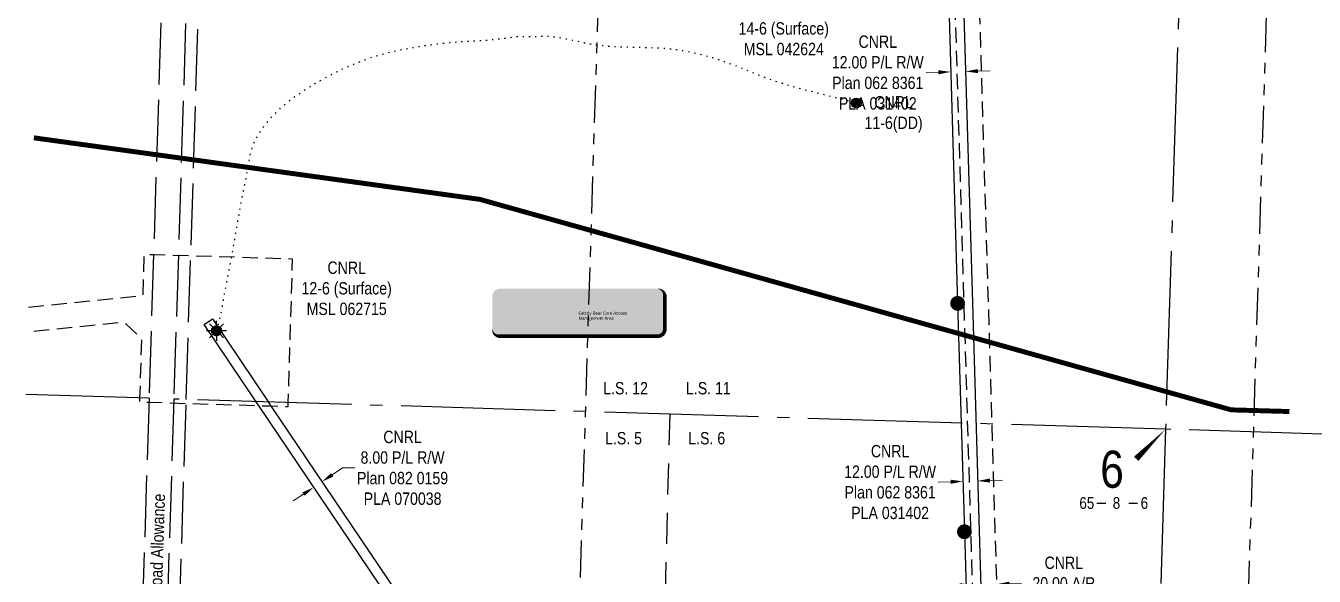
# Model space of a CAD drawing. Extents: x 357117 to 366258, y 6049523 to 6057149.
# Drawn here: x 357193 to 358237, y 6051961 to 6052407 of the extents above; entities that cross this region are included whole.
import ezdxf
from ezdxf.enums import TextEntityAlignment as Align

# ---------------------------------------------------------------- set-up
doc = ezdxf.new("R2018")
doc.units = 0
doc.header["$LTSCALE"] = 5
doc.header["$PDSIZE"] = 0.5
for name, pattern in [('DASHDOT2', [12.7, 6.35, -3.175, 0, -3.175]), ('foc-ACCESSROAD', [3.75, 2.5, -1.25]), ('foc-DOT', [1, 0.2, -0.8]), ('foc-DRILLPATH', [14.75, 6, -1.75, 1.75, -1.75, 1.75, -1.75]), ('foc-LSD', [8, 5, -3]), ('foc-QUARTERLINE', [33, 25, -3, 2, -3]), ('foc-UNSURVEYED', [12.5, 10, -2.5])]:
    doc.linetypes.add(name, pattern=pattern)
doc.layers.get('Defpoints').update_dxf_attribs({"color": 9})
for name, color, linetype in [('10', 1, 'Continuous'), ('9', 3, 'Continuous'), ('AS-DRILL', 8, 'foc-DOT'), ('AS-WILDLIFE', 131, 'DASHDOT2'), ('AS-WILDLIFE-BLOCK', 131, 'Continuous'), ('C-AR', 13, 'foc-ACCESSROAD'), ('C-RW', 13, 'Continuous'), ('C-WS', 13, 'foc-ACCESSROAD'), ('F-WS-S', 8, 'Continuous'), ('L-BD', 7, 'Continuous'), ('L-MON', 1, 'Continuous'), ('L-QSEC', 8, 'foc-QUARTERLINE'), ('L-ROAD-T', 7, 'Continuous'), ('L-SECLBL', 7, 'Continuous'), ('L-SECTION-LSD', 7, 'foc-LSD'), ('L-USEC', 7, 'foc-UNSURVEYED'), ('P-PDRILLPATH', 12, 'foc-DRILLPATH')]:
    doc.layers.add(name, color=color, linetype=linetype)
for name, color, linetype, lineweight in [('C-AR-T', 13, 'Continuous', 9), ('C-RW-T', 13, 'Continuous', 9), ('C-WS-T', 13, 'Continuous', 9)]:
    doc.layers.add(name, color=color, linetype=linetype, lineweight=lineweight)
doc.styles.add('100L', font='ARIALN.TTF', dxfattribs={"height": 11})
doc.styles.add('80CG', font='ARIALN.TTF', dxfattribs={"height": 10})
doc.styles.add('80L', font='ARIALN.TTF', dxfattribs={"height": 10})
doc.styles.add('SIMPLEX', font='ARIALN.TTF')
doc.styles.get("Standard").update_dxf_attribs({"font": 'ARIALN.TTF'})
doc.dimstyles.new('Compass 5 000', dxfattribs={"dimscale": 5, "dimtxt": 9, "dimasz": 2, "dimexe": 0.2, "dimexo": 0.0625, "dimgap": 0.5, "dimtad": 0, "dimtih": 1, "dimtoh": 1, "dimzin": 0, "dimdsep": 46, "dimtxsty": '80CG', "dimcen": 0.1, "dimse1": 1, "dimse2": 1, "dimclrd": 256, "dimclrt": 256, "dimaunit": 1, "dimadec": 4, "dimazin": 0, "dimtfac": 0.06, "dimtofl": 0, "dimtmove": 0, "dimatfit": 1, "dimfxl": 0.2, "dimtolj": 1, "dimtzin": 0, "dimlwd": -1, "dimarcsym": 0})

# ---------------------------------------------------------------- blocks, each defined once
blk = doc.blocks.new('fdia')
at = {"color": 255, "const_width": 1}
blk.add_lwpolyline([(-0.5, 0, 1), (0.5, 0, 1)], format="xyb", close=True, dxfattribs=at)
blk = doc.blocks.new('Fdiaa')
blk.add_blockref('fdia', (0, 0))
blk = doc.blocks.new('fdib')
at = {"color": 1, "const_width": 1.6}
blk.add_lwpolyline([(-0.4, 0, 1), (0.4, 0, 1)], format="xyb", close=True, dxfattribs=at)
at = {"color": 1}
blk.add_circle((0, 0), 0.8, dxfattribs=at)
blk = doc.blocks.new('Fdibb')
blk.add_blockref('fdib', (0, 0))
blk = doc.blocks.new('fdicc')
for name in ['Fdibb', 'Fdiaa']:
    blk.add_blockref(name, (0, 0))
blk = doc.blocks.new('FDI')
blk.add_blockref('fdicc', (0, 0))
blk = doc.blocks.new('L-SECLBL')
at = {"layer": '9', "color": 7}
for p, q in [((-5.1, -27.8), (-12.3, -27.8)), ((20.7, -27.8), (13.5, -27.8))]:
    blk.add_line(p, q, dxfattribs=at)
at = {"layer": '10', "color": 2, "style": 'SIMPLEX'}
blk.add_attdef('SEC', text='', height=30, dxfattribs=at).set_placement((0, 0), align=Align.MIDDLE)
at = {"layer": '10', "color": 5, "style": '80L'}
blk.add_attdef('TWP', text='', height=9.5, dxfattribs=at).set_placement((-14.4, -27.4), align=Align.MIDDLE_RIGHT)
blk.add_attdef('RGE', text='', height=9.5, dxfattribs=at).set_placement((3.6, -27.4), align=Align.MIDDLE_CENTER)
blk.add_attdef('MER', text='', height=9.5, dxfattribs=at).set_placement((23.2, -27.4), align=Align.MIDDLE_LEFT)
blk = doc.blocks.new('*D45')
at = {"layer": 'C-RW-T', "transparency": 16777216}
for p, q in [((357942.7, 6052037.6), (357932.7, 6052037.3)), ((357974.7, 6052038.5), (357984.7, 6052038.8))]:
    blk.add_line(p, q, dxfattribs=at)
for points in [[(357942.7, 6052039.2), (357942.8, 6052035.9), (357952.7, 6052037.9)], [(357974.7, 6052040.2), (357974.8, 6052036.9), (357964.7, 6052038.2)]]:
    blk.add_solid(points, dxfattribs=at)
at = {"layer": 'Defpoints', "color": 0, "transparency": 16777216}
for p in [(357952.7, 6052037.9), (357953, 6052027.7), (357965, 6052028.1)]:
    blk.add_point(p, dxfattribs=at)
at = {"layer": 'C-RW-T', "transparency": 16777216, "insert": (357893.7, 6052037.3), "char_height": 10, "attachment_point": 5, "style": '80CG'}
blk.add_mtext('\\A1;CNRL\\P12.00 P/L R/W\\PPlan 062 8361\\PPLA 031402', dxfattribs=at)
blk = doc.blocks.new('*D46')
at = {"layer": 'C-RW-T', "transparency": 16777216}
for p, q in [((357964.8, 6052370.3), (357974.8, 6052370.6)), ((357932.8, 6052369.3), (357922.8, 6052369))]:
    blk.add_line(p, q, dxfattribs=at)
for points in [[(357932.8, 6052371), (357932.9, 6052367.6), (357942.8, 6052369.6)], [(357964.8, 6052371.9), (357964.9, 6052368.6), (357954.8, 6052370)]]:
    blk.add_solid(points, dxfattribs=at)
at = {"layer": 'Defpoints', "color": 0, "transparency": 16777216}
for p in [(357942.8, 6052369.9), (357942.8, 6052369.6), (357954.8, 6052370.3)]:
    blk.add_point(p, dxfattribs=at)
at = {"layer": 'C-RW-T', "transparency": 16777216, "insert": (357883.7, 6052369), "char_height": 10, "attachment_point": 5, "style": '80CG'}
blk.add_mtext('\\A1;CNRL\\P12.00 P/L R/W\\PPlan 062 8361\\PPLA 031402', dxfattribs=at)
blk = doc.blocks.new('*D49')
at = {"layer": 'C-AR-T', "transparency": 16777216}
for p, q in [((357950.2, 6051953.7), (357940.2, 6051953.4)), ((357990.2, 6051954.9), (358000.2, 6051955.2))]:
    blk.add_line(p, q, dxfattribs=at)
for points in [[(357950.2, 6051955.4), (357950.3, 6051952), (357960.2, 6051954)], [(357990.2, 6051956.6), (357990.3, 6051953.2), (357980.2, 6051954.6)]]:
    blk.add_solid(points, dxfattribs=at)
at = {"layer": 'Defpoints', "color": 0, "transparency": 16777216}
for p in [(357960.1, 6051959), (357980.1, 6051959.6), (357980.2, 6051954.6)]:
    blk.add_point(p, dxfattribs=at)
at = {"layer": 'C-AR-T', "transparency": 16777216, "insert": (358034.5, 6051955.2), "char_height": 10, "attachment_point": 5, "style": '80CG'}
blk.add_mtext('\\A1;CNRL\\P20.00 A/R\\PLOC 022776', dxfattribs=at)
blk = doc.blocks.new('*D52')
at = {"layer": 'C-RW-T', "transparency": 16777216}
for p, q in [((357441.5, 6052043.2), (357449.8, 6052048.8)), ((357449.8, 6052048.8), (357459.8, 6052048.8)), ((357418.2, 6052027.6), (357409.9, 6052022))]:
    blk.add_line(p, q, dxfattribs=at)
for points in [[(357440.5, 6052044.6), (357442.4, 6052041.8), (357433.2, 6052037.6)], [(357417.3, 6052028.9), (357419.2, 6052026.2), (357426.5, 6052033.1)]]:
    blk.add_solid(points, dxfattribs=at)
at = {"layer": 'Defpoints', "color": 0, "transparency": 16777216}
for p in [(357424.8, 6052035.7), (357431.5, 6052040.2), (357433.2, 6052037.6)]:
    blk.add_point(p, dxfattribs=at)
at = {"layer": 'C-RW-T', "transparency": 16777216, "insert": (357498.5, 6052048.8), "char_height": 10, "attachment_point": 5, "style": '80CG'}
blk.add_mtext('\\A1;CNRL\\P8.00 P/L R/W\\PPlan 082 0159\\PPLA 070038', dxfattribs=at)
blk = doc.blocks.new('*U64')
h = blk.add_hatch(color=255)
edge = h.paths.add_edge_path()
edge.add_line((-64, -20), (64, -20))
edge.add_arc((64, -14), 6, 270, 360)
edge.add_line((70, -14), (70, 12.5))
edge.add_arc((64, 12.5), 6, 0, 90)
edge.add_line((64, 18.5), (-64, 18.5))
edge.add_arc((-64, 12.5), 6, 90, 180)
edge.add_line((-70, 12.5), (-70, -14))
edge.add_arc((-64, -14), 6, 180, 270)
at = {"color": 131, "flags": 128}
blk.add_lwpolyline([(-64, -20, 3, 3, 0), (64, -20, 3, 3, 0.414214), (70, -14, 3, 3, 0), (70, 12.5, 3, 0, 0.414214), (64, 18.5, 0, 0, 0), (-64, 18.5, 0, 0, 0.414214), (-70, 12.5, 0, 0, 0), (-70, -14, 0, 3, 0.414214)], format="xyseb", close=True, dxfattribs=at)
at = {"color": 131, "lineweight": 30, "flags": 104}
blk.add_attdef('ENTER_TEXT', text='', height=10, dxfattribs=at).set_placement((-0.3, 0), align=Align.MIDDLE_CENTER)
blk = doc.blocks.new('GAS')
h = blk.add_hatch(color=255)
h.dxf.hatch_style = 1
edge = h.paths.add_edge_path()
edge.add_arc((0, 0), 0.9, 0, 360)
for p, q in [((-0.81, 0), (-1.62, 0)), ((-0.57, 0.57), (-1.14, 1.14)), ((0, 0.81), (0, 1.62)), ((0.57, 0.57), (1.14, 1.14)), ((1.62, 0), (0.81, 0)), ((-0.57, -0.57), (-1.14, -1.14)), ((0, -0.81), (0, -1.62)), ((1.14, -1.14), (0.57, -0.57))]:
    blk.add_line(p, q)
blk.add_circle((0, 0), 0.8)

msp = doc.modelspace()

# ---------------------------------------------------------------- hatches: boundary and pattern name
at = {"layer": 'F-WS-S'}
h = msp.add_hatch(color=256, dxfattribs=at)
h.dxf.hatch_style = 1
edge = h.paths.add_edge_path()
edge.add_arc((357866.371, 6052344.372), 4, 0, 360)

# ---------------------------------------------------------------- linework, layer by layer
at = {"layer": 'AS-DRILL', "flags": 128}
msp.add_lwpolyline([(357347.673, 6052159.904), (357347.673, 6052159.904), (357347.683, 6052159.903), (357347.725, 6052159.972), (357347.803, 6052160.2), (357348.007, 6052160.664), (357348.311, 6052161.425), (357348.635, 6052162.485), (357348.988, 6052163.854), (357349.391, 6052165.533), (357349.875, 6052167.558), (357350.452, 6052170.012), (357351.143, 6052172.901), (357351.877, 6052176.19), (357352.561, 6052179.82), (357353.205, 6052183.762), (357353.885, 6052187.882), (357354.673, 6052192.27), (357355.504, 6052196.746), (357356.379, 6052201.351), (357357.272, 6052205.875), (357358.186, 6052210.459), (357359.077, 6052214.933), (357359.895, 6052219.309), (357360.708, 6052223.846), (357361.534, 6052228.482), (357362.384, 6052233.248), (357363.21, 6052237.894), (357364.019, 6052242.631), (357364.812, 6052247.489), (357365.67, 6052252.504), (357366.535, 6052257.42), (357367.452, 6052262.383), (357368.42, 6052267.425), (357369.409, 6052272.477), (357370.427, 6052277.487), (357371.412, 6052282.409), (357372.368, 6052287.341), (357373.283, 6052292.265), (357374.098, 6052296.871), (357374.889, 6052301.359), (357375.876, 6052305.69), (357377.237, 6052309.859), (357378.975, 6052313.907), (357381.112, 6052317.912), (357383.599, 6052321.905), (357386.448, 6052325.958), (357389.676, 6052329.999), (357393.295, 6052334.037), (357397.334, 6052338.092), (357401.804, 6052342.154), (357406.662, 6052346.173), (357411.909, 6052350.11), (357417.338, 6052353.841), (357423.22, 6052357.609), (357429.317, 6052361.249), (357435.917, 6052364.953), (357442.764, 6052368.57), (357449.996, 6052372.035), (357457.137, 6052375.152), (357464.83, 6052378.292), (357472.847, 6052381.251), (357481.002, 6052383.836), (357489.514, 6052386.02), (357498.476, 6052387.85), (357507.581, 6052389.444), (357516.662, 6052390.92), (357525.597, 6052392.22), (357538.738, 6052393.628), (357544.122, 6052394.009), (357553.602, 6052394.501), (357562.983, 6052395.027), (357572.225, 6052395.877), (357581.676, 6052397.051), (357591.177, 6052398.213), (357617.52, 6052398.516), (357627.035, 6052397.256), (357636.31, 6052395.364), (357645.589, 6052393.281), (357654.831, 6052391.61), (357664.523, 6052390.565), (357674.102, 6052390.064), (357683.827, 6052389.749), (357693.302, 6052389.451), (357702.788, 6052389.163), (357712.247, 6052388.665), (357721.658, 6052387.599), (357731.229, 6052385.888), (357740.499, 6052383.825), (357749.692, 6052381.255), (357758.703, 6052378.271), (357767.754, 6052374.975), (357776.696, 6052371.392), (357785.477, 6052367.785), (357794.344, 6052364.375), (357803.323, 6052361.331), (357812.392, 6052358.605), (357821.516, 6052356.057), (357830.914, 6052353.6), (357840.293, 6052351.215), (357849.413, 6052348.847), (357866.371, 6052344.372)], dxfattribs=at)
at = {"layer": 'AS-WILDLIFE', "const_width": 3.999, "flags": 128}
msp.add_lwpolyline([(358217.415, 6052094.457), (358170.214, 6052095.806), (357561.196, 6052266.333), (357199.613, 6052316.205)], dxfattribs=at)
at = {"layer": 'C-AR', "color": 2, "flags": 128}
msp.add_lwpolyline([(357946.179, 6052424.278), (357953.442, 6052182.238), (357958.95, 6051997.226), (357962.947, 6051863.307), (357963.073, 6051863.214), (357972.517, 6051865.141), (357982.905, 6051864.799), (357978.935, 6051997.823), (357973.427, 6052182.833), (357966.153, 6052425.204)], dxfattribs=at)
at = {"layer": 'C-RW', "flags": 128}
for points in [[(358127.412, 6053121.166), (358042.483, 6053115.208), (358005.396, 6053087.049), (357977.231, 6053053.926), (357935.005, 6052972.146), (357912.609, 6052879.288), (357941.185, 6052424.046), (357948.446, 6052182.089), (357953.954, 6051997.077), (357957.539, 6051876.478)], [(358127.412, 6053121.166), (358128.251, 6053109.2), (358046.889, 6053103.492), (358013.69, 6053078.284), (357987.259, 6053047.202), (357946.328, 6052967.927), (357924.695, 6052878.234), (357953.17, 6052424.602), (357960.437, 6052182.449), (357965.945, 6051997.434), (357969.743, 6051869.659)]]:
    msp.add_lwpolyline(points, dxfattribs=at)
msp.add_lwpolyline([(357584.635, 6051810.912), (357578.927, 6051807.068), (357566.415, 6051825.476), (357547.14, 6051854.09), (357509.437, 6051910.061), (357480.064, 6051953.665), (357381.718, 6052099.667), (357379.333, 6052103.208), (357337.675, 6052165.05), (357344.309, 6052169.518), (357389.181, 6052102.908), (357391.565, 6052099.366), (357486.739, 6051958.121), (357530.341, 6051893.372), (357553.72, 6051858.639), (357583.75, 6051814.059), (357585.484, 6051811.484), (357584.635, 6051810.912)], close=True, dxfattribs=at)
at = {"layer": 'C-WS', "flags": 128}
msp.add_lwpolyline([(357195.295, 6052179.025), (357288.175, 6052188.477), (357289.187, 6052221.885), (357296.65, 6052221.657), (357326.802, 6052220.739), (357409.132, 6052218.232), (357405.578, 6052101.748), (357405.473, 6052098.282), (357392.347, 6052098.683), (357382.5, 6052098.985), (357323.027, 6052100.803), (357292.876, 6052101.725), (357285.552, 6052101.948), (357285.657, 6052105.419), (357287.109, 6052153.318), (357272.64, 6052166.793), (357197.742, 6052159.17), (357194.66, 6052158.857)], dxfattribs=at)
at = {"layer": 'F-WS-S'}
msp.add_circle((357866.371, 6052344.372), 4, dxfattribs=at)
at = {"layer": 'L-BD', "flags": 128}
msp.add_lwpolyline([(358116.949, 6052080.087, 0, 4.998, 0), (358093.167, 6052056.133, 0, 0, 0)], format="xyseb", dxfattribs=at)
at = {"layer": 'L-QSEC', "flags": 128}
for points in [[(358142.111, 6052884.037), (358116.949, 6052080.087)], [(357292.984, 6052105.162), (357193.066, 6052108.203)], [(358116.949, 6052080.087), (357313.085, 6052104.55)], [(358116.949, 6052080.087), (358091.787, 6051276.158)], [(358920.804, 6052055.625), (358116.949, 6052080.087)]]:
    msp.add_lwpolyline(points, dxfattribs=at)
at = {"layer": 'L-SECTION-LSD', "flags": 128}
msp.add_lwpolyline([(357715.017, 6052092.319), (357694.81, 6051288.242)], dxfattribs=at)
at = {"layer": 'L-USEC', "flags": 128}
for points in [[(357318.291, 6052909.121), (357292.984, 6052105.183)], [(357338.392, 6052908.488), (357313.085, 6052104.55)], [(357323.136, 6052104.265), (357348.443, 6052908.204)], [(357292.984, 6052105.183), (357267.683, 6051301.244)], [(357313.085, 6052104.55), (357287.784, 6051300.632)], [(357297.834, 6051300.326), (357323.136, 6052104.265)]]:
    msp.add_lwpolyline(points, dxfattribs=at)
at = {"layer": 'P-PDRILLPATH', "flags": 128}
msp.add_lwpolyline([(358117.759, 6049805.714), (358208.428, 6052721.995), (358141.726, 6053166.227)], dxfattribs=at)

# ---------------------------------------------------------------- block references
at = {"layer": 'AS-WILDLIFE-BLOCK', "color": 3}
ref = msp.add_blockref('*U64', (357641.153, 6052175.43), dxfattribs=dict(at, xscale=0.99967581, yscale=0.99967581, zscale=0.99967581))
lines = msp.add_mtext('Grizzly Bear Core Access\\PManagement Area', dxfattribs={"layer": '0', "color": 131, "insert": (357641.153, 6052175.43), "char_height": 2.5, "attachment_point": 1})
ref.add_attrib('ENTER_TEXT', '', (357641.153, 6052175.43), dxfattribs={"flags": 104}).embed_mtext(lines)
at = {"layer": 'F-WS-S', "xscale": 4.998379049999987, "yscale": 4.998379049999987, "zscale": 4.998379049999987}
msp.add_blockref('GAS', (357347.673, 6052159.904), dxfattribs=at)
at = {"layer": 'L-MON', "xscale": 4.999999999999964, "yscale": 4.999999999999964, "zscale": 4.999999999999964}
for p in [(357948.446, 6052182.089), (357953.954, 6051997.077)]:
    msp.add_blockref('FDI', p, dxfattribs=at)
at = {"layer": 'L-SECLBL', "xscale": 0.99967581, "yscale": 0.99967581, "zscale": 0.99967581}
msp.add_blockref('L-SECLBL', (358073.594, 6052047.73), dxfattribs=at).add_auto_attribs({'SEC': '6', 'TWP': '65', 'RGE': '8', 'MER': '6'})

# ---------------------------------------------------------------- texts
at = {"layer": 'C-WS-T', "char_height": 9.99676, "attachment_point": 1, "style": '80L'}
for s, insert in [('\\pxqc;CNRL\\P14-6 (Surface)\\PMSL 042624', (357770.762, 6052426.475)), ('\\pxqc;CNRL\\P12-6 (Surface)\\PMSL 062715', (357416.473, 6052215.98))]:
    msp.add_mtext_dynamic_manual_height_columns(s, width=73.44665, gutter_width=50, heights=[0], dxfattribs=dict(at, insert=insert))
at = {"layer": 'F-WS-S', "insert": (357870.083, 6052350.034), "char_height": 10, "attachment_point": 1, "style": '80L'}
msp.add_mtext_dynamic_manual_height_columns('\\pxqc;CNRL\\P11-6(DD)', width=52.86262, gutter_width=50, heights=[0], dxfattribs=at)
at = {"layer": 'L-ROAD-T', "style": '80L'}
msp.add_text('Theoretic Government Road Allowance', height=9.99676, rotation=88.196799, dxfattribs=at).set_placement((357297.882, 6051928.062), align=Align.MIDDLE_CENTER)

# ---------------------------------------------------------------- dimensions: what is measured, and where the dimension line sits
at = {"layer": 'C-AR-T'}
dim = msp.add_aligned_dim(p1=(357960.091, 6051959.001), p2=(357980.076, 6051959.597), distance=-5.006, text='CNRL\\P20.00 A/R\\PLOC 022776', dimstyle='Compass 5 000', dxfattribs=at)
dim.commit()
dim.dimension.update_dxf_attribs({"geometry": '*D49', "text_midpoint": (358034.517, 6051955.19)})
at = {"layer": 'C-RW-T'}
for p1, p2, distance, text, picture, middle in [((357954.799, 6052370.305), (357942.809, 6052369.946), 0.333, 'CNRL\\P12.00 P/L R/W\\PPlan 062 8361\\PPLA 031402', '*D46', (357883.745, 6052369.013)), ((357424.821, 6052035.678), (357431.463, 6052040.154), -3.058, 'CNRL\\P8.00 P/L R/W\\PPlan 082 0159\\PPLA 070038', '*D52', (357498.502, 6052048.794))]:
    dim = msp.add_aligned_dim(p1=p1, p2=p2, distance=distance, text=text, dimstyle='Compass 5 000', dxfattribs=at)
    dim.commit()
    dim.dimension.update_dxf_attribs({"geometry": picture, "text_midpoint": middle})
dim = msp.add_linear_dim(base=(357952.739, 6052037.88), p1=(357965.032, 6052028.091), p2=(357953.041, 6052027.734), angle=181.705251, text='CNRL\\P12.00 P/L R/W\\PPlan 062 8361\\PPLA 031402', dimstyle='Compass 5 000', dxfattribs=at)
dim.commit()
dim.dimension.update_dxf_attribs({"geometry": '*D45', "text_midpoint": (357893.662, 6052037.284), "dimtype": 161})

# ---------------------------------------------------------------- next in the draw order: texts
at = {"layer": 'L-SECTION-LSD', "char_height": 9.99676, "attachment_point": 1, "style": '100L', "bg_fill": 3, "box_fill_scale": 1.5, "bg_fill_color": 256, "bg_fill_transparency": 0}
for s, width, insert in [('\\pxqr;L.S. 12', 37.11172, (357660.302, 6052118.346)), ('\\pxql;L.S. 11', 36.4495, (357728.24, 6052118.346)), ('\\pxqr;L.S. 5', 30.40114, (357662.157, 6052077.85)), ('\\pxql;L.S. 6', 30.48313, (357730.095, 6052077.85))]:
    msp.add_mtext_dynamic_manual_height_columns(s, width=width, gutter_width=55, heights=[0], dxfattribs=dict(at, insert=insert))

# ---------------------------------------------------------------- next in the draw order: linework, layer by layer
at = {"layer": 'P-PDRILLPATH', "flags": 128}
msp.add_lwpolyline([(357575.398, 6049822.209), (357667.097, 6052738.478), (358132.422, 6053162.57)], dxfattribs=at)

doc.saveas('drawing.dxf')
